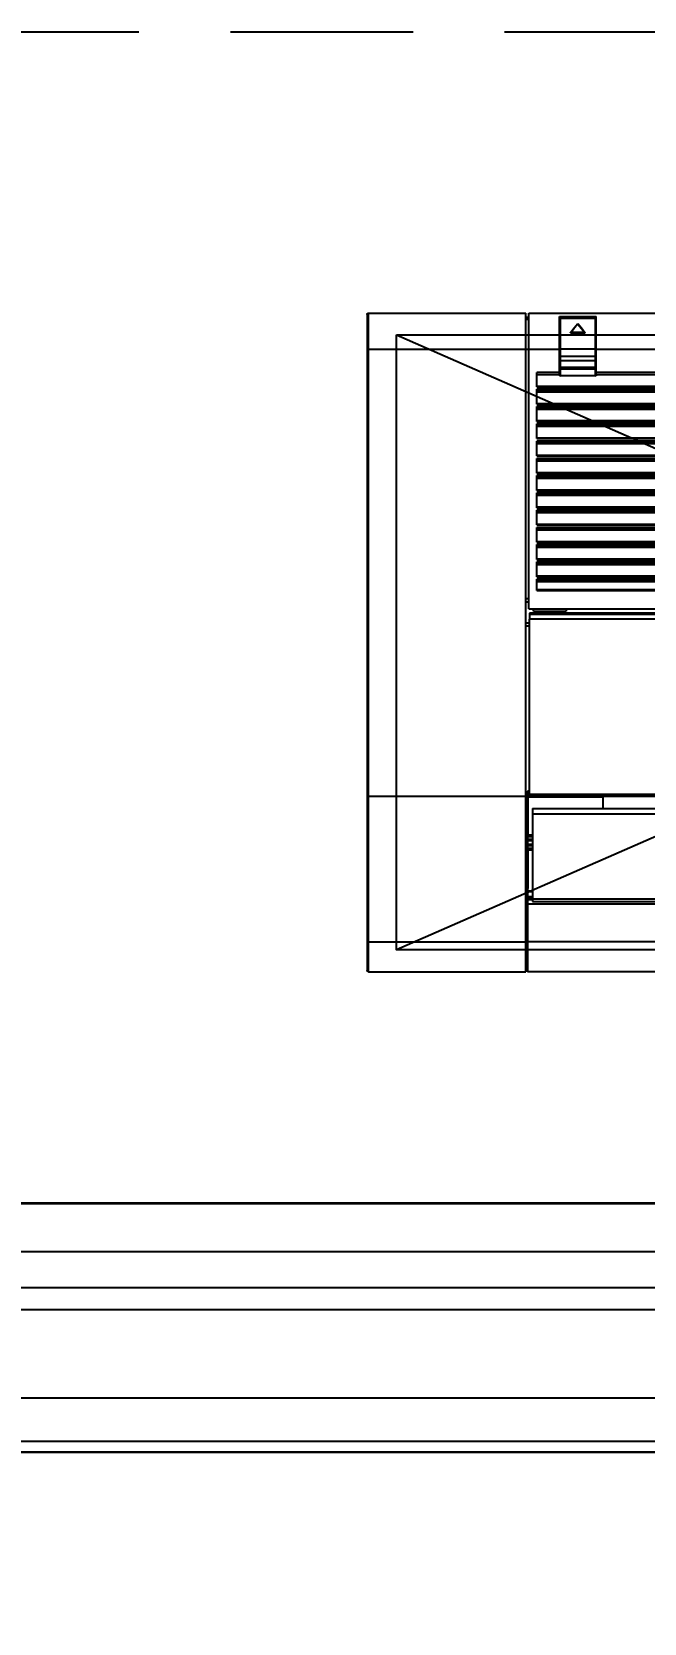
# Model space of a CAD drawing. Header units: millimetres. Extents: x 0 to 460473, y -68369 to 85219.
# Drawn here: x 264683 to 265102, y 9064 to 10151 of the extents above; entities that cross this region are included whole.
import ezdxf

# ---------------------------------------------------------------- set-up
doc = ezdxf.new("R2010")
doc.units = ezdxf.units.MM
doc.header["$LTSCALE"] = 50
doc.linetypes.add('HIDDEN2', pattern=[0.1875, 0.125, -0.0625])
for name, color, linetype in [('DIM', 7, 'Continuous'), ('ha', 8, 'Continuous'), ('hid', 8, 'HIDDEN2'), ('wall', 2, 'Continuous'), ('win', 4, 'Continuous')]:
    doc.layers.add(name, color=color, linetype=linetype)
doc.styles.add('맑은 고딕', font='malgun.ttf')
doc.dimstyles.new('DH IN40', dxfattribs={"dimscale": 40, "dimtxt": 2.5, "dimasz": 1, "dimexe": 1.5, "dimexo": 1.5, "dimtad": 1, "dimdec": 7, "dimlunit": 6, "dimtxsty": '맑은 고딕', "dimblk": 'ARCHTICK', "dimcen": 2.5, "dimclrd": 256, "dimclre": 256, "dimclrt": 256, "dimadec": 0, "dimazin": 0, "dimtfac": 1, "dimtdec": 7, "dimtix": 1, "dimtmove": 0, "dimatfit": 3, "dimldrblk": 'ARCHTICK', "dimfxl": 1, "dimtfillclr": 1, "dimlwd": -1, "dimlwe": -1, "dimarcsym": 0})

# ---------------------------------------------------------------- blocks, each defined once
blk = doc.blocks.new('EWEDSF')
at = {"layer": 'wall', "color": 2}
for p, q in [((233274, 28169.7), (230234, 28169.7)), ((230034, 27999.7), (233434, 27999.7))]:
    blk.add_line(p, q, dxfattribs=at)
at = {"layer": 'win'}
for p, q in [((232844, 28169.2), (230324, 28169.2)), ((232834, 28096.7), (230334, 28096.7)), ((232834, 28096.7), (230334, 28096.7)), ((232834, 27999.2), (230334, 27999.2))]:
    blk.add_line(p, q, dxfattribs=at)
for points in [[(230334, 28136.7), (231564, 28136.7), (231564, 28111.7), (230334, 28111.7)], [(230334, 28036.7), (231564, 28036.7), (231564, 28006.7), (230334, 28006.7)]]:
    blk.add_lwpolyline(points, dxfattribs=at)
blk = doc.blocks.new('FSFSGF')
at = {"color": 1}
for p, q in [((325204.3, 82180.4), (325624.3, 83140.4)), ((325204.3, 83140.4), (325624.3, 82180.4))]:
    blk.add_line(p, q, dxfattribs=at)
at = {"color": 8}
for p, q in [((325189.3, 82270.9), (325189.3, 83049.9)), ((325391.4, 82270.9), (325391.4, 83049.9)), ((325394.4, 83049.4), (325394.4, 82271.4)), ((325395, 82271.4), (325395, 83049.4)), ((325398.4, 83049.4), (325398.4, 82271.4)), ((325518.3, 83049.4), (325518.3, 82271.4)), ((325519.3, 82271.4), (325519.3, 83049.4)), ((325527.8, 82273.4), (325527.8, 83047.4)), ((325531.3, 82273.4), (325531.3, 83047.4)), ((325589.6, 83047.4), (325589.6, 82273.4)), ((325591.3, 82273.4), (325591.3, 83047.4)), ((325592.8, 82269.9), (325592.8, 83050.9)), ((325618.9, 83050.9), (325618.9, 82269.9)), ((325639.3, 83050.9), (325639.3, 82269.9)), ((325239.7, 82276.4), (325239.7, 83044.9)), ((325241.4, 83044.9), (325241.4, 82276.4)), ((325241.9, 82276.4), (325241.9, 83044.9)), ((325251.5, 82276.4), (325251.5, 83044.9)), ((325253.2, 83044.9), (325253.2, 82276.4)), ((325253.7, 82276.4), (325253.7, 83044.9)), ((325263.3, 82276.4), (325263.3, 83044.9)), ((325265, 83044.9), (325265, 82276.4)), ((325265.4, 82276.4), (325265.4, 83044.9)), ((325275.1, 82276.4), (325275.1, 83044.9)), ((325276.8, 83044.9), (325276.8, 82276.4)), ((325277.2, 82276.4), (325277.2, 83044.9)), ((325286.9, 82276.4), (325286.9, 83044.9)), ((325288.6, 83044.9), (325288.6, 82276.4)), ((325289, 82276.4), (325289, 83044.9)), ((325298.7, 82276.4), (325298.7, 83044.9)), ((325300.4, 83044.9), (325300.4, 82276.4)), ((325300.8, 82276.4), (325300.8, 83044.9)), ((325310.5, 82276.4), (325310.5, 83044.9)), ((325312.2, 83044.9), (325312.2, 82276.4)), ((325312.6, 82276.4), (325312.6, 83044.9)), ((325322.3, 82276.4), (325322.3, 83044.9)), ((325323.9, 83044.9), (325323.9, 82276.4)), ((325324.4, 82276.4), (325324.4, 83044.9)), ((325334.1, 82276.4), (325334.1, 83044.9)), ((325335.7, 83044.9), (325335.7, 82276.4)), ((325336.2, 82276.4), (325336.2, 83044.9)), ((325345.8, 82276.4), (325345.8, 83044.9)), ((325347.5, 83044.9), (325347.5, 82276.4)), ((325348, 82276.4), (325348, 83044.9)), ((325357.6, 82276.4), (325357.6, 83044.9)), ((325359.3, 83044.9), (325359.3, 82276.4)), ((325359.8, 82276.4), (325359.8, 83044.9)), ((325369.4, 82276.4), (325369.4, 83044.9)), ((325371.1, 83044.9), (325371.1, 82276.4)), ((325371.6, 82276.4), (325371.6, 83044.9)), ((325378.4, 83044.9), (325378.4, 82276.4)), ((325378.9, 82276.4), (325378.9, 83044.9)), ((325213.9, 82316.9), (325213.9, 82572.4)), ((325229.9, 82572.4), (325229.9, 82316.9)), ((325231.3, 82316.9), (325231.3, 82359.3)), ((325239.2, 82276.4), (325239.2, 82359.3)), ((325243.1, 82276.4), (325243.1, 82359.3)), ((325251, 82276.4), (325251, 82359.3)), ((325254.9, 82276.4), (325254.9, 82359.3)), ((325262.8, 82276.4), (325262.8, 82359.3)), ((325266.7, 82276.4), (325266.7, 82359.3)), ((325274.6, 82276.4), (325274.6, 82359.3)), ((325278.5, 82276.4), (325278.5, 82359.3)), ((325286.4, 82276.4), (325286.4, 82359.3)), ((325290.2, 82276.4), (325290.2, 82359.3)), ((325298.2, 82276.4), (325298.2, 82359.3)), ((325302, 82276.4), (325302, 82359.3)), ((325310, 82276.4), (325310, 82359.3)), ((325313.8, 82276.4), (325313.8, 82359.3)), ((325321.8, 82276.4), (325321.8, 82359.3)), ((325325.6, 82276.4), (325325.6, 82359.3)), ((325333.6, 82276.4), (325333.6, 82359.3)), ((325337.4, 82276.4), (325337.4, 82359.3)), ((325345.4, 82276.4), (325345.4, 82359.3)), ((325349.2, 82276.4), (325349.2, 82359.3)), ((325357.2, 82276.4), (325357.2, 82359.3)), ((325361, 82276.4), (325361, 82359.3)), ((325368.9, 82276.4), (325368.9, 82359.3)), ((325372.8, 82276.4), (325372.8, 82359.3)), ((325519.5, 82321.4), (325519.3, 82321.4)), ((325519.8, 82321.4), (325519.5, 82321.4)), ((325519.8, 82270.4), (325519.8, 82321.4)), ((325519.8, 82321.4), (325527.8, 82321.4)), ((325191.7, 82291.9), (325191.7, 82316.9)), ((325194.6, 82316.9), (325191.7, 82316.9)), ((325192.7, 82316.3), (325192.7, 82292.5)), ((325192.7, 82316.3), (325192.8, 82316.3)), ((325192.8, 82316.3), (325192.9, 82316.3)), ((325192.9, 82316.3), (325193, 82316.6)), ((325192.9, 82292.5), (325192.9, 82316.3)), ((325192.9, 82316.3), (325195.7, 82316.3)), ((325193, 82316.6), (325193.2, 82316.8)), ((325196, 82316.8), (325193.2, 82316.8)), ((325198, 82316.9), (325194.6, 82316.9)), ((325195.7, 82316.3), (325198.9, 82316.3)), ((325199.2, 82316.8), (325196, 82316.8)), ((325199.7, 82306.8), (325196.8, 82304.4)), ((325196.9, 82304.4), (325199.7, 82306.7)), ((325201.6, 82316.9), (325198, 82316.9)), ((325198.9, 82316.3), (325202.4, 82316.3)), ((325202.6, 82316.8), (325199.2, 82316.8)), ((325202.8, 82309.3), (325199.7, 82306.8)), ((325199.7, 82306.7), (325202.7, 82309.1)), ((325205.6, 82316.9), (325201.6, 82316.9)), ((325202.4, 82316.3), (325206.1, 82316.3)), ((325206.3, 82316.8), (325202.6, 82316.8)), ((325202.7, 82309.2), (325202.7, 82309.3)), ((325202.7, 82309.3), (325202.8, 82309.3)), ((325202.7, 82309.1), (325202.7, 82309.2)), ((325202.7, 82309.2), (325202.7, 82309.2)), ((325202.7, 82309.2), (325202.7, 82309.2)), ((325202.7, 82309.1), (325202.7, 82299.6)), ((325202.7, 82309.1), (325202.7, 82309.1)), ((325202.7, 82309.1), (325202.7, 82309.1)), ((325202.8, 82299.4), (325202.8, 82309.4)), ((325202.8, 82309.4), (325202.8, 82309.3)), ((325202.8, 82309.3), (325202.8, 82309.3)), ((325202.8, 82309.3), (325202.8, 82309.3)), ((325202.8, 82309.3), (325202.8, 82309.3)), ((325205.2, 82316.8), (325205.3, 82316.9)), ((325209.7, 82316.9), (325205.6, 82316.9)), ((325206.1, 82316.3), (325210, 82316.3)), ((325210.1, 82316.8), (325206.3, 82316.8)), ((325207.6, 82316.9), (325207.6, 82316.8)), ((325213.9, 82316.9), (325209.7, 82316.9)), ((325210, 82316.3), (325213.9, 82316.3)), ((325214, 82316.8), (325210.1, 82316.8)), ((325212.6, 82316.8), (325212.6, 82316.9)), ((325229.9, 82316.9), (325213.9, 82316.9)), ((325213.9, 82316.3), (325214, 82316.6)), ((325213.9, 82316.3), (325213.9, 82292.5)), ((325213.9, 82316.3), (325216, 82316.3)), ((325214, 82316.6), (325214, 82316.8)), ((325215.7, 82316.8), (325214, 82316.8)), ((325214.6, 82316.9), (325214.6, 82316.8)), ((325217.2, 82316.8), (325215.7, 82316.8)), ((325216, 82316.3), (325217.7, 82316.3)), ((325218.5, 82316.8), (325217.2, 82316.8)), ((325217.7, 82316.3), (325218.9, 82316.3)), ((325219.3, 82316.8), (325218.5, 82316.8)), ((325218.9, 82316.3), (325219, 82316.6)), ((325218.9, 82316.3), (325218.9, 82292.5)), ((325218.9, 82316.3), (325220, 82316.3)), ((325219, 82316.6), (325219.3, 82316.8)), ((325220.2, 82316.8), (325219.3, 82316.8)), ((325220, 82316.3), (325221.7, 82316.3)), ((325221.7, 82316.8), (325220.2, 82316.8)), ((325226.6, 82316.8), (325221.7, 82316.8)), ((325221.7, 82316.8), (325221.7, 82316.6)), ((325221.7, 82316.6), (325221.7, 82316.3)), ((325221.7, 82316.3), (325226.6, 82316.3)), ((325221.7, 82292.5), (325221.7, 82316.3)), ((325226.8, 82316.8), (325226.6, 82316.8)), ((325226.6, 82316.8), (325226.6, 82316.6)), ((325226.6, 82316.6), (325226.6, 82316.3)), ((325226.6, 82316.3), (325226.6, 82292.5)), ((325226.6, 82316.3), (325227.1, 82316.3)), ((325227, 82316.8), (325226.8, 82316.8)), ((325231.5, 82316.8), (325227, 82316.8)), ((325227, 82316.8), (325227.3, 82316.6)), ((325227.1, 82316.3), (325227.5, 82316.3)), ((325227.3, 82316.6), (325227.5, 82316.3)), ((325227.5, 82292.5), (325227.5, 82316.3)), ((325227.5, 82316.3), (325232.1, 82316.3)), ((325231.3, 82316.9), (325229.9, 82316.9)), ((325231.3, 82316.9), (325232.3, 82316.9)), ((325231.9, 82316.6), (325231.5, 82316.8)), ((325232.1, 82316.3), (325231.9, 82316.6)), ((325232.1, 82316.3), (325232.1, 82292.5)), ((325232.3, 82316.9), (325232.3, 82291.9)), ((325196.8, 82304.4), (325199.7, 82302)), ((325196.8, 82304.4), (325196.8, 82304.4)), ((325196.8, 82304.4), (325196.8, 82304.4)), ((325196.8, 82304.4), (325196.8, 82304.4)), ((325196.8, 82304.4), (325196.9, 82304.4)), ((325199.7, 82302), (325196.9, 82304.4)), ((325196.9, 82304.4), (325196.9, 82304.4)), ((325196.9, 82304.4), (325196.9, 82304.4)), ((325196.9, 82304.4), (325196.9, 82304.4)), ((325196.9, 82304.4), (325196.9, 82304.4)), ((325199.7, 82302), (325202.8, 82299.4)), ((325202.7, 82299.6), (325199.7, 82302)), ((325202.7, 82299.5), (325202.7, 82299.6)), ((325202.7, 82299.6), (325202.7, 82299.6)), ((325202.7, 82299.6), (325202.7, 82299.6)), ((325202.7, 82299.6), (325202.7, 82299.6)), ((325202.7, 82299.6), (325202.7, 82299.6)), ((325202.7, 82299.4), (325202.7, 82299.5)), ((325202.8, 82299.4), (325202.7, 82299.4)), ((325202.8, 82299.4), (325202.8, 82299.4)), ((325202.8, 82299.4), (325202.8, 82299.4)), ((325202.8, 82299.4), (325202.8, 82299.4)), ((325202.8, 82299.4), (325202.8, 82299.4)), ((325391.4, 82296.4), (325392.1, 82296.4)), ((325392.1, 82296.4), (325392.9, 82296.4)), ((325392.9, 82274), (325392.9, 82296.4)), ((325194.6, 82291.9), (325191.7, 82291.9)), ((325192.8, 82292.5), (325192.7, 82292.5)), ((325192.9, 82292.5), (325192.8, 82292.5)), ((325195.7, 82292.5), (325192.9, 82292.5)), ((325193, 82292.1), (325192.9, 82292.5)), ((325193.2, 82292), (325193, 82292.1)), ((325193.2, 82292), (325196, 82292)), ((325198, 82291.9), (325194.6, 82291.9)), ((325198.9, 82292.5), (325195.7, 82292.5)), ((325196, 82292), (325199.2, 82292)), ((325201.6, 82291.9), (325198, 82291.9)), ((325202.4, 82292.5), (325198.9, 82292.5)), ((325199.2, 82292), (325202.6, 82292)), ((325205.6, 82291.9), (325201.6, 82291.9)), ((325206.1, 82292.5), (325202.4, 82292.5)), ((325202.6, 82292), (325206.3, 82292)), ((325205.2, 82292), (325205.3, 82291.9)), ((325209.7, 82291.9), (325205.6, 82291.9)), ((325210, 82292.5), (325206.1, 82292.5)), ((325206.3, 82292), (325210.1, 82292)), ((325207.6, 82291.9), (325207.6, 82292)), ((325213.9, 82291.9), (325209.7, 82291.9)), ((325213.9, 82292.5), (325210, 82292.5)), ((325210.1, 82292), (325214, 82292)), ((325212.6, 82292), (325212.6, 82291.9)), ((325216, 82292.5), (325213.9, 82292.5)), ((325214, 82292.1), (325213.9, 82292.5)), ((325229.9, 82291.9), (325213.9, 82291.9)), ((325213.9, 82270.9), (325213.9, 82291.9)), ((325214, 82292), (325214, 82292.1)), ((325214, 82292), (325215.7, 82292)), ((325214.6, 82291.9), (325214.6, 82292)), ((325215.7, 82292), (325217.2, 82292)), ((325217.7, 82292.5), (325216, 82292.5)), ((325217.2, 82292), (325218.5, 82292)), ((325218.9, 82292.5), (325217.7, 82292.5)), ((325218.5, 82292), (325219.3, 82292)), ((325220, 82292.5), (325218.9, 82292.5)), ((325219, 82292.1), (325218.9, 82292.5)), ((325219.3, 82292), (325219, 82292.1)), ((325219.3, 82292), (325220.2, 82292)), ((325221.7, 82292.5), (325220, 82292.5)), ((325220.2, 82292), (325221.7, 82292)), ((325226.6, 82292.5), (325221.7, 82292.5)), ((325221.7, 82292.5), (325221.7, 82292.1)), ((325221.7, 82292.1), (325221.7, 82292)), ((325221.7, 82292), (325226.6, 82292)), ((325227.1, 82292.5), (325226.6, 82292.5)), ((325226.6, 82292.5), (325226.6, 82292.1)), ((325226.6, 82292.1), (325226.6, 82292)), ((325226.6, 82292), (325226.8, 82292)), ((325226.8, 82292), (325227, 82292)), ((325227.3, 82292.1), (325227, 82292)), ((325227, 82292), (325231.5, 82292)), ((325227.5, 82292.5), (325227.1, 82292.5)), ((325227.5, 82292.5), (325227.3, 82292.1)), ((325232.1, 82292.5), (325227.5, 82292.5)), ((325229.9, 82291.9), (325229.9, 82276.4)), ((325231.3, 82291.9), (325229.9, 82291.9)), ((325231.3, 82276.4), (325231.3, 82291.9)), ((325231.3, 82291.9), (325232.3, 82291.9)), ((325231.5, 82292), (325231.9, 82292.1)), ((325231.9, 82292.1), (325232.1, 82292.5)), ((325239.7, 82276.4), (325229.9, 82276.4)), ((325251.5, 82276.4), (325241.4, 82276.4)), ((325263.3, 82276.4), (325253.2, 82276.4)), ((325275.1, 82276.4), (325265, 82276.4)), ((325286.9, 82276.4), (325276.8, 82276.4)), ((325298.7, 82276.4), (325288.6, 82276.4)), ((325310.5, 82276.4), (325300.4, 82276.4)), ((325322.3, 82276.4), (325312.2, 82276.4)), ((325334.1, 82276.4), (325323.9, 82276.4)), ((325345.8, 82276.4), (325335.7, 82276.4)), ((325357.6, 82276.4), (325347.5, 82276.4)), ((325369.4, 82276.4), (325359.3, 82276.4)), ((325378.9, 82276.4), (325371.1, 82276.4)), ((325392.1, 82274), (325391.4, 82274)), ((325392.9, 82274), (325392.1, 82274)), ((325191.7, 82270.9), (325189.3, 82270.9)), ((325189.3, 82161.4), (325189.3, 82268.9)), ((325191.7, 82268.9), (325189.3, 82268.9)), ((325194.6, 82270.9), (325191.7, 82270.9)), ((325194.6, 82268.9), (325191.7, 82268.9)), ((325192.3, 82270.9), (325192.3, 82268.9)), ((325193.4, 82268.9), (325193.4, 82270.9)), ((325198, 82270.9), (325194.6, 82270.9)), ((325198, 82268.9), (325194.6, 82268.9)), ((325201.6, 82270.9), (325198, 82270.9)), ((325201.6, 82268.9), (325198, 82268.9)), ((325205.6, 82270.9), (325201.6, 82270.9)), ((325205.6, 82268.9), (325201.6, 82268.9)), ((325209.7, 82270.9), (325205.6, 82270.9)), ((325209.7, 82268.9), (325205.6, 82268.9)), ((325213.9, 82270.9), (325209.7, 82270.9)), ((325213.9, 82268.9), (325209.7, 82268.9)), ((325391.4, 82270.9), (325213.9, 82270.9)), ((325519.3, 82268.9), (325213.9, 82268.9)), ((325213.9, 82161.4), (325213.9, 82268.9)), ((325214, 82268.9), (325214, 82270.9)), ((325384.6, 82270.9), (325384.6, 82268.9)), ((325386.5, 82268.9), (325386.5, 82270.9)), ((325394.4, 82271.4), (325394.6, 82271.4)), ((325394.6, 82271.4), (325395, 82271.4)), ((325395, 82271.4), (325398.4, 82271.4)), ((325518.3, 82271.4), (325398.4, 82271.4)), ((325401.1, 82271.4), (325401.1, 82268.9)), ((325402.9, 82268.9), (325402.9, 82271.4)), ((325515.8, 82271.4), (325515.8, 82269.9)), ((325515.8, 82269.9), (325519.2, 82269.9)), ((325516.3, 82269.9), (325516.3, 82271.4)), ((325518.3, 82271.4), (325519, 82271.4)), ((325519, 82271.4), (325519.3, 82271.4)), ((325519.1, 82271.4), (325519.1, 82269.9)), ((325519.2, 82269.9), (325592.8, 82269.9)), ((325519.2, 82268.9), (325519.2, 82269.9)), ((325519.3, 82269.9), (325519.3, 82271.4)), ((325519.3, 82269.9), (325519.5, 82270)), ((325618.9, 82268.9), (325519.3, 82268.9)), ((325519.3, 82161.4), (325519.3, 82268.9)), ((325519.5, 82270), (325519.8, 82270.4)), ((325546, 82270.4), (325519.8, 82270.4)), ((325527.8, 82273.4), (325528.4, 82273.4)), ((325528.4, 82273.4), (325529.7, 82273.4)), ((325529.7, 82273.4), (325531.3, 82273.4)), ((325531.3, 82273.4), (325589.6, 82273.4)), ((325545.9, 82273.4), (325546, 82269.9)), ((325546, 82273.4), (325546, 82269.9)), ((325546.1, 82269.9), (325546.1, 82273.4)), ((325546.4, 82273.4), (325546.4, 82269.9)), ((325546.8, 82273.4), (325546.8, 82269.9)), ((325546.9, 82273.4), (325546.9, 82269.9)), ((325547, 82273.4), (325547, 82269.9)), ((325548.9, 82273.4), (325549, 82269.9)), ((325548.9, 82273.4), (325548.9, 82269.9)), ((325549.6, 82273.4), (325549.6, 82269.9)), ((325549.8, 82273.4), (325549.8, 82269.9)), ((325549.8, 82273.4), (325549.8, 82269.9)), ((325552.3, 82273.4), (325552.3, 82269.9)), ((325552.3, 82273.4), (325552.3, 82269.9)), ((325552.4, 82273.4), (325552.5, 82269.9)), ((325553.2, 82273.4), (325553.1, 82269.9)), ((325553.2, 82273.4), (325553.2, 82269.9)), ((325555.1, 82273.4), (325555.1, 82269.9)), ((325555.2, 82273.4), (325555.1, 82269.9)), ((325555.3, 82273.4), (325555.3, 82269.9)), ((325555.7, 82273.4), (325555.6, 82269.9)), ((325556, 82273.4), (325556, 82269.9)), ((325556.1, 82273.4), (325556, 82269.9)), ((325556.2, 82273.4), (325556.1, 82269.9)), ((325582.3, 82270.4), (325556.1, 82270.4)), ((325582.3, 82270), (325582.3, 82270.4)), ((325582.3, 82269.9), (325582.3, 82270)), ((325584.2, 82273.4), (325584.2, 82269.9)), ((325584.5, 82269.9), (325584.5, 82273.4)), ((325588, 82273.4), (325588, 82269.9)), ((325588.3, 82269.9), (325588.3, 82273.4)), ((325588.8, 82273.4), (325588.8, 82269.9)), ((325588.8, 82269.9), (325588.9, 82269.9)), ((325588.9, 82269.9), (325588.9, 82269.9)), ((325588.9, 82269.9), (325589, 82269.9)), ((325589, 82269.9), (325589.1, 82269.9)), ((325589.1, 82269.9), (325589.1, 82270)), ((325589.1, 82270), (325589.2, 82270)), ((325589.1, 82269.9), (325589.1, 82269.9)), ((325589.2, 82270), (325589.2, 82270.1)), ((325589.2, 82270.1), (325589.2, 82270.1)), ((325589.2, 82270.1), (325589.3, 82270.1)), ((325589.3, 82273.4), (325589.3, 82270.4)), ((325589.3, 82270.3), (325589.3, 82270.4)), ((325589.3, 82270.2), (325589.3, 82270.3)), ((325589.3, 82270.3), (325589.3, 82270.3)), ((325589.3, 82270.1), (325589.3, 82270.2)), ((325589.3, 82270.2), (325589.3, 82270.2)), ((325589.3, 82270.1), (325589.3, 82270.1)), ((325589.6, 82273.4), (325590.8, 82273.4)), ((325590.2, 82273.4), (325590.2, 82269.9)), ((325590.8, 82273.4), (325591.3, 82273.4)), ((325592.8, 82269.9), (325618.9, 82269.9)), ((325618.6, 82268.9), (325618.6, 82269.9)), ((325618.9, 82269.9), (325623, 82269.9)), ((325618.9, 82161.4), (325618.9, 82268.9)), ((325623, 82268.9), (325618.9, 82268.9)), ((325623, 82269.9), (325626.9, 82269.9)), ((325626.9, 82268.9), (325623, 82268.9)), ((325626.9, 82269.9), (325630.5, 82269.9)), ((325630.5, 82268.9), (325626.9, 82268.9)), ((325630.5, 82269.9), (325633.8, 82269.9)), ((325633.8, 82268.9), (325630.5, 82268.9)), ((325633.8, 82269.9), (325636.8, 82269.9)), ((325636.8, 82268.9), (325633.8, 82268.9)), ((325636.8, 82269.9), (325639.3, 82269.9)), ((325639.3, 82268.9), (325636.8, 82268.9)), ((325637.3, 82268.9), (325637.3, 82269.9)), ((325639.3, 82161.4), (325639.3, 82268.9)), ((325191.7, 82161.4), (325189.3, 82161.4)), ((325189.3, 82161.3), (325189.3, 82161.4)), ((325189.3, 82161.2), (325189.3, 82161.3)), ((325189.4, 82161.1), (325189.3, 82161.2)), ((325189.4, 82161), (325189.4, 82161.1)), ((325189.4, 82160.9), (325189.4, 82161)), ((325189.5, 82160.8), (325189.4, 82160.9)), ((325189.5, 82160.7), (325189.5, 82160.8)), ((325189.6, 82160.6), (325189.5, 82160.7)), ((325189.7, 82160.6), (325189.6, 82160.6)), ((325189.8, 82160.5), (325189.7, 82160.6)), ((325189.9, 82160.4), (325189.8, 82160.5)), ((325189.8, 82160.5), (325189.8, 82160.5)), ((325190, 82160.4), (325189.9, 82160.4)), ((325190.1, 82160.4), (325190, 82160.4)), ((325190.2, 82160.4), (325190.1, 82160.4)), ((325190.3, 82160.4), (325190.2, 82160.4)), ((325190.2, 82160.4), (325190.2, 82160.4)), ((325190.3, 82160.4), (325192.7, 82160.4)), ((325190.3, 82160.4), (325190.3, 82160.4)), ((325194.6, 82161.4), (325191.7, 82161.4)), ((325192.7, 82160.4), (325195.5, 82160.4)), ((325198, 82161.4), (325194.6, 82161.4)), ((325195.5, 82160.4), (325198.7, 82160.4)), ((325201.6, 82161.4), (325198, 82161.4)), ((325198.7, 82160.4), (325202.2, 82160.4)), ((325205.6, 82161.4), (325201.6, 82161.4)), ((325202.2, 82160.4), (325206, 82160.4)), ((325209.7, 82161.4), (325205.6, 82161.4)), ((325206, 82160.4), (325209.9, 82160.4)), ((325213.9, 82161.4), (325209.7, 82161.4)), ((325209.9, 82160.4), (325214, 82160.4)), ((325519.3, 82161.4), (325213.9, 82161.4)), ((325214, 82160.7), (325213.9, 82161.4)), ((325214, 82160.4), (325214, 82160.7)), ((325214, 82160.4), (325519.3, 82160.4)), ((325618.9, 82161.4), (325519.3, 82161.4)), ((325519.3, 82161.4), (325519.3, 82160.7)), ((325519.3, 82160.7), (325519.3, 82160.4)), ((325519.3, 82160.4), (325618.7, 82160.4)), ((325618.8, 82160.7), (325618.7, 82160.4)), ((325618.7, 82160.4), (325622.6, 82160.4)), ((325618.9, 82161.4), (325618.8, 82160.7)), ((325623, 82161.4), (325618.9, 82161.4)), ((325622.6, 82160.4), (325626.3, 82160.4)), ((325626.9, 82161.4), (325623, 82161.4)), ((325626.3, 82160.4), (325629.8, 82160.4)), ((325630.5, 82161.4), (325626.9, 82161.4)), ((325629.8, 82160.4), (325633, 82160.4)), ((325633.8, 82161.4), (325630.5, 82161.4)), ((325633, 82160.4), (325635.9, 82160.4)), ((325636.8, 82161.4), (325633.8, 82161.4)), ((325635.9, 82160.4), (325638.3, 82160.4)), ((325639.3, 82161.4), (325636.8, 82161.4)), ((325638.4, 82160.4), (325638.3, 82160.4)), ((325638.5, 82160.4), (325638.4, 82160.4)), ((325638.4, 82160.4), (325638.4, 82160.4)), ((325638.6, 82160.4), (325638.5, 82160.4)), ((325638.5, 82160.4), (325638.5, 82160.4)), ((325638.7, 82160.4), (325638.6, 82160.4)), ((325638.8, 82160.5), (325638.7, 82160.4)), ((325638.9, 82160.5), (325638.8, 82160.5)), ((325639, 82160.6), (325638.9, 82160.6)), ((325638.9, 82160.6), (325638.9, 82160.5)), ((325639.1, 82160.7), (325639, 82160.6)), ((325639.2, 82160.9), (325639.1, 82160.8)), ((325639.1, 82160.8), (325639.1, 82160.7)), ((325639.3, 82161.1), (325639.2, 82161)), ((325639.2, 82161), (325639.2, 82160.9)), ((325639.3, 82161.4), (325639.3, 82161.3)), ((325639.3, 82161.3), (325639.3, 82161.2)), ((325639.3, 82161.2), (325639.3, 82161.1))]:
    blk.add_line(p, q, dxfattribs=at)
at = {"color": 1}
blk.add_lwpolyline([(325204.3, 82180.4), (325204.3, 83140.4), (325624.3, 83140.4), (325624.3, 82180.4)], close=True, dxfattribs=at)
at = {"color": 8}
for centre, start, end in [((325193.2, 82316.3), 90, 180), ((325206.3, 82316.8), 168.4603, 180), ((325206.3, 82316.8), 0, 11.5397), ((325193.2, 82292.5), 180, 270), ((325206.3, 82292), 180, 191.5397), ((325206.3, 82292), 348.4603, 0)]:
    blk.add_arc(centre, 0.5, start, end, dxfattribs=at)
blk = doc.blocks.new('_ArchTick')
at = {"color": 0, "linetype": 'ByBlock', "const_width": 0.15}
blk.add_lwpolyline([(-0.5, -0.5), (0.5, 0.5)], dxfattribs=at)
blk = doc.blocks.new('*D310')
at = {"layer": 'Defpoints', "color": 0, "transparency": 16777216}
for p in [(263881.3, 9350.8), (266921.3, 9350.8), (266921.3, 8877.2)]:
    blk.add_point(p, dxfattribs=at)
at = {"layer": 'DIM', "transparency": 16777216}
for p, q in [((263881.3, 9290.8), (263881.3, 8817.2)), ((266921.3, 9290.8), (266921.3, 8817.2)), ((263881.3, 8877.2), (266921.3, 8877.2))]:
    blk.add_line(p, q, dxfattribs=at)
at = {"layer": 'DIM', "transparency": 16777216, "xscale": 40, "yscale": 40, "zscale": 40, "rotation": 180}
blk.add_blockref('_ArchTick', (263881.3, 8877.2), dxfattribs=at)
at = {"layer": 'DIM', "transparency": 16777216, "xscale": 40, "yscale": 40, "zscale": 40}
blk.add_blockref('_ArchTick', (266921.3, 8877.2), dxfattribs=at)
at = {"layer": 'DIM', "transparency": 16777216, "insert": (265401.3, 8962.2), "char_height": 100, "attachment_point": 5, "style": '맑은 고딕'}
blk.add_mtext('3,040', dxfattribs=at)

msp = doc.modelspace()

# ---------------------------------------------------------------- linework, layer by layer
at = {"layer": 'hid', "ltscale": 20}
msp.add_line((263881.33845055, 10150.82911102), (266921.33845055, 10150.82911102), dxfattribs=at)

# ---------------------------------------------------------------- block references
at = {"rotation": 270}
msp.add_blockref('FSFSGF', (182751.94731167, 335148.06646464), dxfattribs=at)
at = {"layer": 'ha'}
msp.add_blockref('EWEDSF', (33647.33979909, -18818.86598799), dxfattribs=at)

# ---------------------------------------------------------------- dimensions: what is measured, and where the dimension line sits
at = {"layer": 'DIM'}
dim = msp.add_linear_dim(base=(266921.3384505485, 8877.1650948824), p1=(263881.3384505485, 9350.8291110168), p2=(266921.3384505485, 9350.8291110168), dimstyle='DH IN40', dxfattribs=at)
dim.commit()
dim.dimension.update_dxf_attribs({"geometry": '*D310', "text_midpoint": (265401.3384505485, 8962.2194427084)})

doc.saveas('drawing.dxf')
